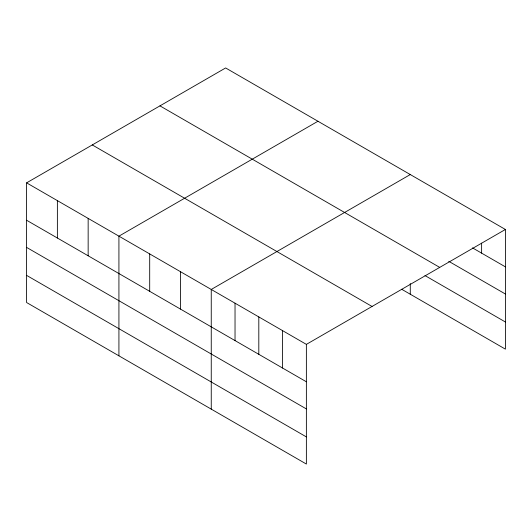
<?xml version="1.0" encoding="UTF-8"?>
<svg xmlns="http://www.w3.org/2000/svg" width="532" height="532" viewBox="0 0 532 532"><rect width="100%" height="100%" fill="white"/><g stroke="black" fill="none" stroke-linecap="round" stroke-linejoin="round"><path stroke-width="0.8" d="M306.372 408.928L306.372 344.377L26.6 182.855L26.6 302.528L306.372 464.05L306.372 408.928L26.6 247.4M401.687 289.268L505.4 349.145L505.4 229.472L225.628 67.95L26.6 182.855M317.956 121.249L118.922 236.161L118.922 355.835M410.278 174.556L211.251 289.461L211.251 409.135M306.372 344.377L505.4 229.472M472.529 247.885L505.4 266.865M448.749 261.312L505.4 294.016M159.952 105.868L439.718 267.39M424.968 275.556L505.4 321.993M92.282 144.937L372.048 306.459M26.6 220.248L306.372 381.777M26.6 275.377L306.372 436.898M481.62 243.164L481.62 253.139M410.278 283.529L410.278 294.229M282.592 330.651L282.592 368.044M258.811 316.919L258.811 354.319M235.031 303.193L235.031 340.586M180.474 271.692L180.474 309.092M149.698 253.924L149.698 291.323M88.152 218.393L88.152 255.786M57.376 200.624L57.376 238.017"/></g></svg>
